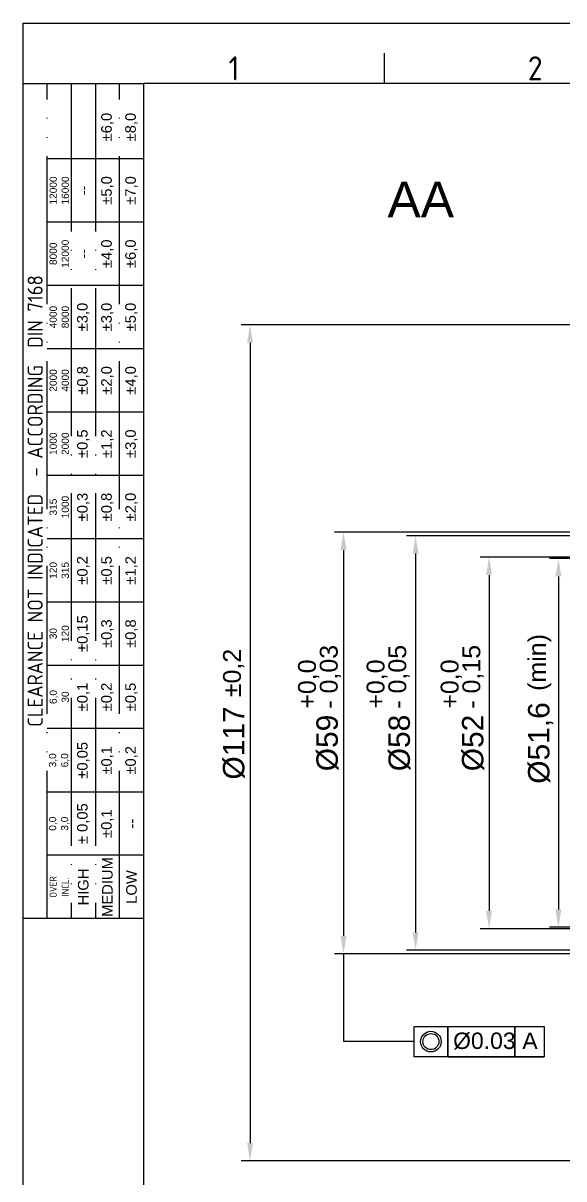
# Model space of a CAD drawing. Header units: millimetres. Extents: x 2469 to 2824, y 1131 to 1382.
# Drawn here: x 2469.3 to 2545, y 1220 to 1381.7 of the extents above; entities that cross this region are included whole.
import ezdxf
from ezdxf.enums import TextEntityAlignment as Align

# ---------------------------------------------------------------- set-up
doc = ezdxf.new("R2010")
doc.units = ezdxf.units.MM
doc.linetypes.add('ACAD_ISO05W100', pattern=[33, 24, -3, 0, -3, 0, -3])
for name, color, linetype, lineweight in [('11', 3, 'Continuous', 25), ('AM_5', 3, 'Continuous', 25), ('AM_BOR', 2, 'ACAD_ISO05W100', 35)]:
    doc.layers.add(name, color=color, linetype=linetype, lineweight=lineweight)
doc.styles.add('ACISOTS', font='isocp.shx', dxfattribs={"height": 1})
doc.styles.get("Standard").update_dxf_attribs({"font": 'arial.ttf'})
doc.dimstyles.new('ISO-25', dxfattribs={"dimtxt": 3, "dimasz": 2.5, "dimexe": 1.25, "dimexo": 0.625, "dimtad": 1, "dimtxsty": 'Standard', "dimcen": 2.5, "dimadec": 0, "dimazin": 0, "dimtfac": 1, "dimtmove": 0, "dimatfit": 3, "dimfxl": 1, "dimarcsym": 0})

# ---------------------------------------------------------------- blocks, each defined once
blk = doc.blocks.new('A3 ZTL')
for p, q in [((19.57, 280.82), (19.57, 9.78)), ((401.17, 280.82), (19.57, 280.82))]:
    blk.add_line(p, q)
at = {"layer": 'AM_BOR', "color": 135, "linetype": 'Continuous', "lineweight": 25}
for p, q in [((0, 0), (0, 290.61)), ((0, 290.61), (410.96, 290.61))]:
    blk.add_line(p, q, dxfattribs=at)
at = {"layer": 'AM_BOR', "color": 135, "lineweight": 25}
for p, q in [((58.71, 280.82), (58.71, 285.71)), ((3.91, 145.3), (3.91, 280.82)), ((7.83, 280.82), (7.83, 145.3)), ((11.74, 280.82), (11.74, 145.3)), ((15.66, 145.3), (15.66, 280.82)), ((19.57, 268.59), (3.91, 268.59)), ((19.57, 258.32), (3.91, 258.32)), ((19.57, 248.04), (3.91, 248.04)), ((19.57, 237.77), (3.91, 237.77)), ((19.57, 227.5), (3.91, 227.5)), ((19.57, 217.22), (3.91, 217.22)), ((19.57, 206.95), (3.91, 206.95)), ((19.57, 196.67), (3.91, 196.67)), ((19.57, 186.4), (3.91, 186.4)), ((19.57, 176.13), (3.91, 176.13)), ((19.57, 165.85), (3.91, 165.85)), ((19.57, 155.58), (3.91, 155.58))]:
    blk.add_line(p, q, dxfattribs=at)
blk.add_lwpolyline([(19.57, 145.3), (0, 145.3), (0, 280.82), (19.57, 280.82)], close=True, dxfattribs=at)
at = {"layer": 'AM_BOR', "color": 135, "lineweight": 25, "style": 'ACISOTS'}
for s, p in [('1', (34.25, 283.27)), ('2', (83.17, 283.27))]:
    blk.add_text(s, height=3.91, dxfattribs=at).set_placement(p, align=Align.MIDDLE)
at = {"layer": 'AM_BOR', "color": 135, "lineweight": 25, "attachment_point": 5, "rotation": 90}
for s, insert, char_height, width in [('±6,0', (13.7, 273.73), 1.712, 10.274), ('±8,0', (17.61, 273.73), 1.712, 10.274), ('12000\\P16000', (5.87, 263.45), 1.174, 10.274), ('±5,0', (13.7, 263.45), 1.712, 10.274), ('±7,0', (17.61, 263.45), 1.712, 10.274), ('--', (9.78, 263.45), 1.712, 10.274), ('8000\\P12000', (5.87, 253.18), 1.174, 10.274), ('±4,0', (13.7, 253.18), 1.712, 10.274), ('±6,0', (17.61, 253.18), 1.712, 10.274), ('--', (9.78, 253.18), 1.712, 10.274), ('{\\Fisocp.shx|c0;CLEARANCE NOT INDICATED  - ACCORDING  DIN 7168}', (1.96, 213.06), 2.4462, 135.5186), ('4000\\P8000', (5.87, 242.91), 1.174, 10.274), ('±3,0', (9.78, 242.91), 1.712, 10.274), ('±3,0', (13.7, 242.91), 1.712, 10.274), ('±5,0', (17.61, 242.91), 1.712, 10.274), ('±0,8', (9.78, 232.63), 1.712, 10.274), ('±2,0', (13.7, 232.63), 1.712, 10.274), ('±4,0', (17.61, 232.63), 1.712, 10.274), ('2000\\P4000', (5.87, 232.63), 1.174, 10.274), ('1000\\P2000', (5.87, 222.36), 1.174, 10.274), ('±0,5', (9.78, 222.36), 1.712, 10.274), ('±1,2', (13.7, 222.36), 1.712, 10.274), ('±3,0', (17.61, 222.36), 1.712, 10.274), ('315\\P1000', (5.87, 212.08), 1.174, 10.274), ('±0,3', (9.78, 212.08), 1.712, 10.274), ('±0,8', (13.7, 212.08), 1.712, 10.274), ('±2,0', (17.61, 212.08), 1.712, 10.274), ('120\\P315', (5.87, 201.81), 1.174, 10.274), ('±0,2', (9.78, 201.81), 1.712, 10.274), ('±0,5', (13.7, 201.81), 1.712, 10.274), ('±1,2', (17.61, 201.81), 1.712, 10.274), ('±0,15', (9.78, 191.54), 1.712, 10.274), ('±0,3', (13.7, 191.54), 1.712, 10.274), ('±0,8', (17.61, 191.54), 1.712, 10.274), ('30\\P120', (5.87, 191.54), 1.174, 10.274), ('6,0\\P30', (5.87, 181.26), 1.174, 10.274), ('±0,1', (9.78, 181.26), 1.712, 10.274), ('±0,2', (13.7, 181.26), 1.712, 10.274), ('±0,5', (17.61, 181.26), 1.712, 10.274), ('±0,05', (9.78, 170.99), 1.712, 10.274), ('±0,1', (13.7, 170.99), 1.712, 10.274), ('±0,2', (17.61, 170.99), 1.712, 10.274), ('3,0\\P6,0', (5.87, 170.99), 1.174, 10.274), ('± 0,05', (9.78, 160.71), 1.712, 10.274), ('0,0\\P3,0', (5.87, 160.71), 1.174, 10.274), ('\\pt4.69206;±0,1', (13.7, 160.71), 1.7123, 10.274), ('--', (17.61, 160.71), 1.712, 10.274), ('MEDIUM', (13.7, 150.44), 1.712, 10.274), ('{\\Fisocp.shx|c0;OVER\\PINCL.}', (5.87, 150.44), 1.1742, 10.274), ('HIGH', (9.78, 150.44), 1.712, 10.274), ('LOW', (17.61, 150.44), 1.712, 10.274)]:
    blk.add_mtext(s, dxfattribs=dict(at, insert=insert, char_height=char_height, width=width))
blk = doc.blocks.new('*D158')
at = {"layer": 'AM_5', "color": 0, "lineweight": -2, "transparency": 16777216}
for p, q in [((2564.15, 1310.47), (2512.89, 1310.47)), ((2514.14, 1307.97), (2514.14, 1253.97)), ((2564.15, 1251.47), (2512.89, 1251.47))]:
    blk.add_line(p, q, dxfattribs=at)
at = {"layer": 'AM_5', "color": 0, "transparency": 16777216}
for points in [[(2513.72, 1307.97), (2514.56, 1307.97), (2514.14, 1310.47)], [(2513.72, 1253.97), (2514.56, 1253.97), (2514.14, 1251.47)]]:
    blk.add_solid(points, dxfattribs=at)
at = {"layer": 'Defpoints', "color": 0, "transparency": 16777216}
for p in [(2564.78, 1310.47), (2514.14, 1251.47), (2564.78, 1251.47)]:
    blk.add_point(p, dxfattribs=at)
at = {"layer": 'AM_5', "color": 0, "transparency": 16777216, "insert": (2511.9, 1280.97), "char_height": 3, "attachment_point": 5, "rotation": 90}
blk.add_mtext('%%C59', dxfattribs=at)
blk = doc.blocks.new('*D159')
at = {"layer": 'AM_5', "color": 0, "lineweight": -2, "transparency": 16777216}
for p, q in [((2553.15, 1309.97), (2522.99, 1309.97)), ((2524.24, 1307.47), (2524.24, 1254.47)), ((2553.15, 1251.97), (2522.99, 1251.97))]:
    blk.add_line(p, q, dxfattribs=at)
at = {"layer": 'AM_5', "color": 0, "transparency": 16777216}
for points in [[(2523.82, 1307.47), (2524.66, 1307.47), (2524.24, 1309.97)], [(2523.82, 1254.47), (2524.66, 1254.47), (2524.24, 1251.97)]]:
    blk.add_solid(points, dxfattribs=at)
at = {"layer": 'Defpoints', "color": 0, "transparency": 16777216}
for p in [(2553.78, 1309.97), (2524.24, 1251.97), (2553.78, 1251.97)]:
    blk.add_point(p, dxfattribs=at)
at = {"layer": 'AM_5', "color": 0, "transparency": 16777216, "insert": (2522, 1280.97), "char_height": 3, "attachment_point": 5, "rotation": 90}
blk.add_mtext('%%c58', dxfattribs=at)
blk = doc.blocks.new('*D160')
at = {"layer": 'AM_5', "color": 0, "lineweight": -2, "transparency": 16777216}
for p, q in [((2563.15, 1306.77), (2543, 1306.77)), ((2544.25, 1304.27), (2544.25, 1257.67)), ((2563.15, 1255.17), (2543, 1255.17))]:
    blk.add_line(p, q, dxfattribs=at)
at = {"layer": 'AM_5', "color": 0, "transparency": 16777216}
for points in [[(2543.83, 1304.27), (2544.67, 1304.27), (2544.25, 1306.77)], [(2543.83, 1257.67), (2544.67, 1257.67), (2544.25, 1255.17)]]:
    blk.add_solid(points, dxfattribs=at)
at = {"layer": 'Defpoints', "color": 0, "transparency": 16777216}
for p in [(2563.78, 1306.77), (2544.25, 1255.17), (2563.78, 1255.17)]:
    blk.add_point(p, dxfattribs=at)
at = {"layer": 'AM_5', "color": 0, "transparency": 16777216, "insert": (2541.77, 1280.97), "char_height": 3, "attachment_point": 5, "rotation": 90}
blk.add_mtext('%%c51,6', dxfattribs=at)
blk = doc.blocks.new('*D161')
at = {"layer": 'AM_5', "color": 0, "lineweight": -2, "transparency": 16777216}
for p, q in [((2554.15, 1306.97), (2533.28, 1306.97)), ((2534.53, 1304.47), (2534.53, 1257.47)), ((2554.15, 1254.97), (2533.28, 1254.97))]:
    blk.add_line(p, q, dxfattribs=at)
at = {"layer": 'AM_5', "color": 0, "transparency": 16777216}
for points in [[(2534.11, 1304.47), (2534.95, 1304.47), (2534.53, 1306.97)], [(2534.11, 1257.47), (2534.95, 1257.47), (2534.53, 1254.97)]]:
    blk.add_solid(points, dxfattribs=at)
at = {"layer": 'Defpoints', "color": 0, "transparency": 16777216}
for p in [(2554.78, 1306.97), (2534.53, 1254.97), (2554.78, 1254.97)]:
    blk.add_point(p, dxfattribs=at)
at = {"layer": 'AM_5', "color": 0, "transparency": 16777216, "insert": (2532.29, 1280.97), "char_height": 3, "attachment_point": 5, "rotation": 90}
blk.add_mtext('%%c52', dxfattribs=at)
blk = doc.blocks.new('*D162')
at = {"layer": 'AM_5', "color": 0, "lineweight": -2, "transparency": 16777216}
for p, q in [((2570.15, 1339.47), (2499.8, 1339.47)), ((2501.05, 1336.97), (2501.05, 1224.97)), ((2570.15, 1222.47), (2499.8, 1222.47))]:
    blk.add_line(p, q, dxfattribs=at)
at = {"layer": 'AM_5', "color": 0, "transparency": 16777216}
for points in [[(2500.64, 1336.97), (2501.47, 1336.97), (2501.05, 1339.47)], [(2500.64, 1224.97), (2501.47, 1224.97), (2501.05, 1222.47)]]:
    blk.add_solid(points, dxfattribs=at)
at = {"layer": 'Defpoints', "color": 0, "transparency": 16777216}
for p in [(2570.78, 1339.47), (2501.05, 1222.47), (2570.78, 1222.47)]:
    blk.add_point(p, dxfattribs=at)
at = {"layer": 'AM_5', "color": 0, "transparency": 16777216, "insert": (2498.81, 1280.97), "char_height": 3, "attachment_point": 5, "rotation": 90}
blk.add_mtext('%%c117', dxfattribs=at)

msp = doc.modelspace()

# ---------------------------------------------------------------- linework, layer by layer
at = {"layer": 'AM_5'}
for p, q in [((2514.138, 1251.473), (2514.138, 1239.176)), ((2524.022, 1239.176), (2514.138, 1239.176)), ((2528.745, 1237.059), (2538.163, 1237.059)), ((2538.163, 1237.059), (2542.238, 1237.059))]:
    msp.add_line(p, q, dxfattribs=at)
for points in [[(2524.022, 1241.294), (2528.745, 1241.294), (2528.745, 1237.059), (2524.022, 1237.059)], [(2528.745, 1241.294), (2538.163, 1241.294), (2538.163, 1237.059), (2528.745, 1237.059)], [(2538.163, 1241.294), (2542.238, 1241.294), (2542.238, 1237.059), (2538.163, 1237.059)]]:
    msp.add_lwpolyline(points, close=True, dxfattribs=at)
for radius in [1.441, 1.125]:
    msp.add_circle((2526.384, 1239.176), radius, dxfattribs=at)

# ---------------------------------------------------------------- block references
at = {"linetype": 'ByBlock', "lineweight": 0, "xscale": 0.8624880000000004, "yscale": 0.8624880000000004, "zscale": 0.8624880000000004}
msp.add_blockref('A3 ZTL', (2469.264, 1131.065), dxfattribs=at)

# ---------------------------------------------------------------- texts
at = {"layer": '11'}
msp.add_text('AA', height=5, dxfattribs=at).set_placement((2524.965, 1357.023), align=Align.MIDDLE_CENTER)
at = {"layer": 'AM_5', "char_height": 2.5, "attachment_point": 1, "rotation": 90}
for s, insert in [('(min)', (2540.02, 1288.261)), ('%%P0,2', (2497.273, 1287.378)), ('- 0,03', (2510.824, 1285.767)), ('- 0,05', (2520.428, 1285.767)), ('- 0,15', (2530.8, 1285.767)), ('+0,0', (2507.778, 1285.767)), ('+0,0', (2517.382, 1285.767)), ('+0,0', (2527.754, 1285.767))]:
    msp.add_mtext_dynamic_manual_height_columns(s, width=20.58296, gutter_width=12.5, heights=[0], dxfattribs=dict(at, insert=insert))
at = {"layer": 'AM_5', "char_height": 2.3, "attachment_point": 1}
for s, insert in [('%%C0.03', (2529.498, 1240.446)), ('A', (2539.194, 1240.446))]:
    msp.add_mtext_dynamic_manual_height_columns(s, width=18.23779, gutter_width=12.5, heights=[0], dxfattribs=dict(at, insert=insert))

# ---------------------------------------------------------------- dimensions: what is measured, and where the dimension line sits
at = {"layer": 'AM_5'}
for base, p1, p2, text, picture, middle in [((2501.055, 1222.473), (2570.777, 1339.473), (2570.777, 1222.473), '%%c117', '*D162', (2498.814, 1280.973)), ((2514.138, 1251.473), (2564.777, 1310.473), (2564.777, 1251.473), '%%C59', '*D158', (2511.898, 1280.973)), ((2524.239, 1251.973), (2553.777, 1309.973), (2553.777, 1251.973), '%%c58', '*D159', (2521.999, 1280.973)), ((2534.531, 1254.973), (2554.777, 1306.973), (2554.777, 1254.973), '%%c52', '*D161', (2532.29, 1280.973)), ((2544.251, 1255.173), (2563.777, 1306.773), (2563.777, 1255.173), '%%c51,6', '*D160', (2541.774, 1280.973))]:
    dim = msp.add_linear_dim(base=base, p1=p1, p2=p2, angle=90, text=text, dimstyle='ISO-25', dxfattribs=at)
    dim.commit()
    dim.dimension.update_dxf_attribs({"geometry": picture, "text_midpoint": middle})

doc.saveas('drawing.dxf')
